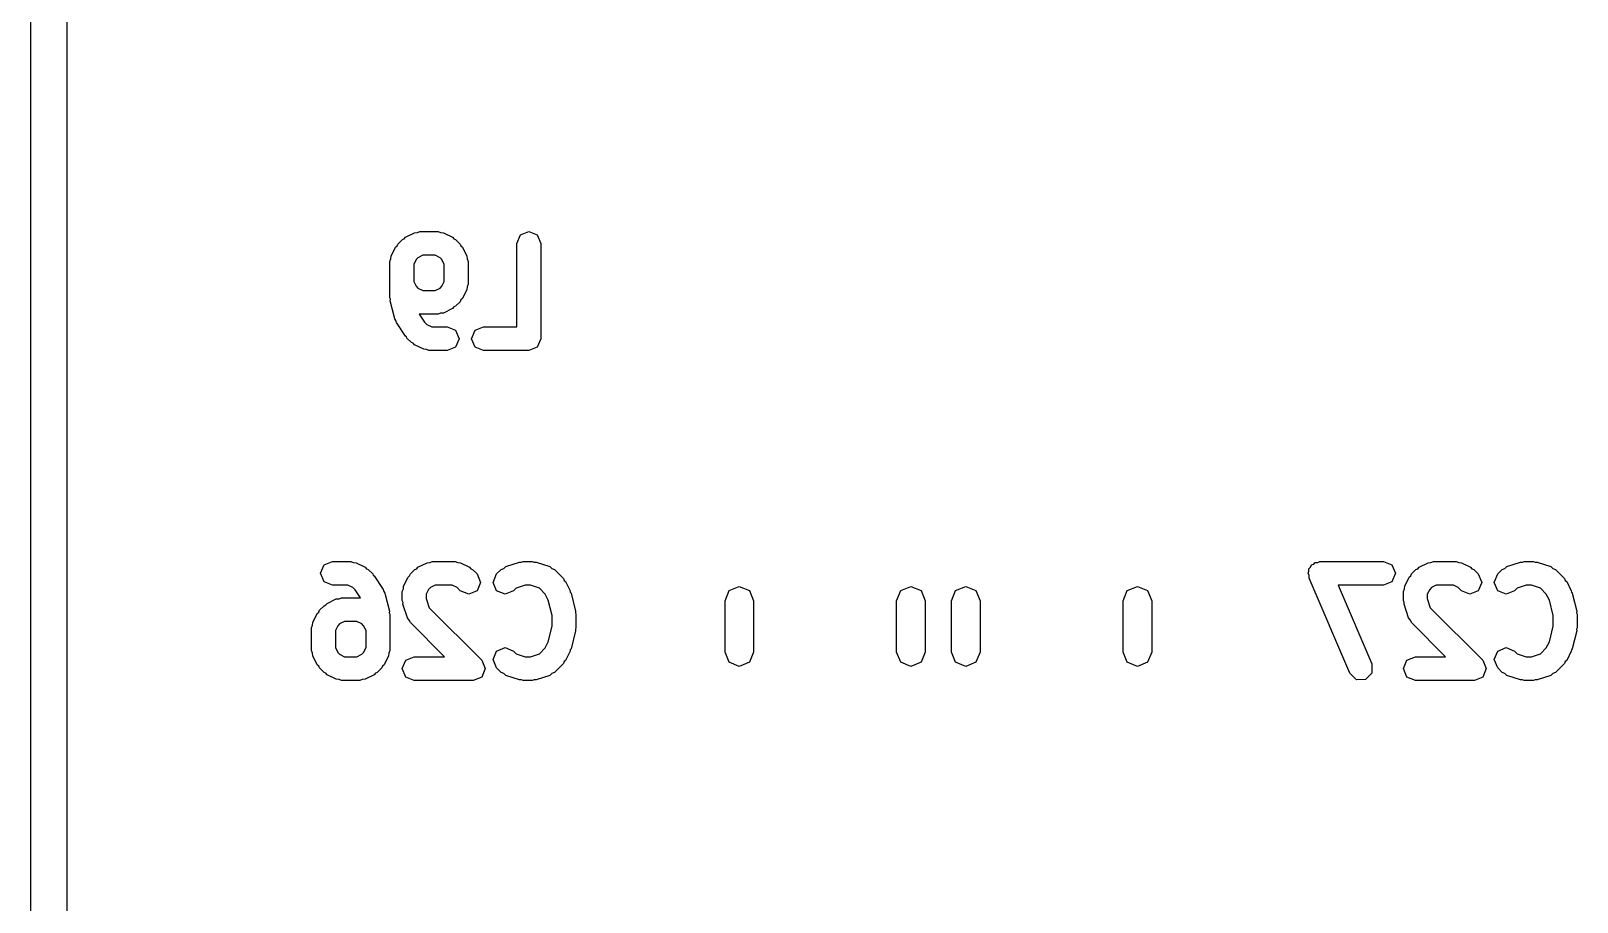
# Model space of a CAD drawing. Extents: x 88 to 118.1, y -74.2 to -40.6.
# Drawn here: x 87.97 to 94.45, y -64.51 to -60.85 of the extents above; entities that cross this region are included whole.
import ezdxf

# ---------------------------------------------------------------- set-up
doc = ezdxf.new("R2010")
doc.units = 0
doc.layers.add('BLACK', color=7, linetype='CONTINUOUS')

msp = doc.modelspace()

# ---------------------------------------------------------------- linework, layer by layer
at = {"layer": 'BLACK', "linetype": 'CONTINUOUS'}
for p, q in [((87.968, -72.1172), (87.968, -46.1172)), ((88.118, -46.164038), (88.118, -72.070361)), ((89.498134, -61.757982), (89.504352, -61.752588)), ((89.504352, -61.752588), (89.507502, -61.744986)), ((89.507502, -61.744986), (89.526549, -61.725939)), ((89.526549, -61.725939), (89.534151, -61.72279)), ((89.534151, -61.72279), (89.539543, -61.716574)), ((89.539543, -61.716574), (89.577638, -61.697526)), ((89.577638, -61.697526), (89.589246, -61.6967)), ((89.589246, -61.6967), (89.599999, -61.692247)), ((89.599999, -61.692247), (89.67619, -61.692247)), ((89.67619, -61.692247), (89.686942, -61.6967)), ((89.686942, -61.6967), (89.698551, -61.697526)), ((89.698551, -61.697526), (89.736646, -61.716574)), ((89.736646, -61.716574), (89.742037, -61.72279)), ((89.742037, -61.72279), (89.74964, -61.72594)), ((89.74964, -61.72594), (89.768688, -61.744987)), ((89.768688, -61.744987), (89.771837, -61.75259)), ((89.771837, -61.75259), (89.778053, -61.757981)), ((90.007142, -61.742247), (90.021787, -61.706892)), ((90.007142, -62.092247), (90.007142, -61.742247)), ((90.021787, -61.706892), (90.057142, -61.692247)), ((90.057142, -61.692247), (90.092497, -61.706892)), ((90.092497, -61.706892), (90.107142, -61.742247)), ((90.107142, -61.742247), (90.107142, -62.142247)), ((89.473809, -61.818438), (89.478262, -61.807686)), ((89.473809, -61.970819), (89.473809, -61.818438)), ((89.478262, -61.807686), (89.479087, -61.796078)), ((89.479087, -61.796078), (89.498134, -61.757982)), ((89.58395, -61.809958), (89.573809, -61.830241)), ((89.59152, -61.802388), (89.58395, -61.809958)), ((89.611802, -61.792247), (89.59152, -61.802388)), ((89.664387, -61.792247), (89.611802, -61.792247)), ((89.684667, -61.802387), (89.664387, -61.792247)), ((89.692239, -61.80996), (89.684667, -61.802387)), ((89.70238, -61.830241), (89.692239, -61.80996)), ((89.778053, -61.757981), (89.797102, -61.796078)), ((89.797102, -61.796078), (89.797926, -61.807687)), ((89.797926, -61.807687), (89.80238, -61.818438)), ((89.80238, -61.818438), (89.80238, -61.913676)), ((89.573809, -61.830241), (89.573809, -61.901872)), ((89.70238, -61.901872), (89.70238, -61.830241)), ((89.573809, -61.901872), (89.583948, -61.922153)), ((89.583948, -61.922153), (89.591519, -61.929724)), ((89.591519, -61.929724), (89.611803, -61.939866)), ((89.611803, -61.939866), (89.664387, -61.939866)), ((89.664387, -61.939866), (89.684666, -61.929726)), ((89.684666, -61.929726), (89.692238, -61.922154)), ((89.692238, -61.922154), (89.70238, -61.901872)), ((89.797101, -61.936037), (89.778053, -61.974132)), ((89.797926, -61.924428), (89.797101, -61.936037)), ((89.80238, -61.913676), (89.797926, -61.924428)), ((89.476235, -61.976675), (89.473809, -61.970819)), ((89.475302, -61.982945), (89.476235, -61.976675)), ((89.494349, -62.059136), (89.475302, -61.982945)), ((89.742038, -62.009322), (89.736645, -62.015541)), ((89.749641, -62.006173), (89.742038, -62.009322)), ((89.768688, -61.987126), (89.749641, -62.006173)), ((89.771836, -61.979523), (89.768688, -61.987126)), ((89.778053, -61.974132), (89.771836, -61.979523)), ((89.499555, -62.066162), (89.494349, -62.059136)), ((89.501253, -62.074744), (89.499555, -62.066162)), ((89.539348, -62.131887), (89.501253, -62.074744)), ((89.599999, -62.039866), (89.597495, -62.038829)), ((89.597495, -62.038829), (89.61981, -62.072301)), ((89.67619, -62.039866), (89.599999, -62.039866)), ((89.61981, -62.072301), (89.629614, -62.082105)), ((89.68694, -62.035412), (89.67619, -62.039866)), ((89.69855, -62.034588), (89.68694, -62.035412)), ((89.736645, -62.015541), (89.69855, -62.034588)), ((89.543626, -62.134752), (89.539348, -62.131887)), ((89.545596, -62.139507), (89.543626, -62.134752)), ((89.564644, -62.158555), (89.545596, -62.139507)), ((89.629614, -62.082105), (89.649898, -62.092247)), ((89.649898, -62.092247), (89.714285, -62.092247)), ((89.714285, -62.092247), (89.74964, -62.106892)), ((89.74964, -62.106892), (89.764285, -62.142247)), ((89.764285, -62.142247), (89.74964, -62.177602)), ((89.816666, -62.142247), (89.831311, -62.106892)), ((89.831311, -62.177602), (89.816666, -62.142247)), ((89.831311, -62.106892), (89.866666, -62.092247)), ((89.866666, -62.092247), (90.007142, -62.092247)), ((90.107142, -62.142247), (90.092497, -62.177602)), ((89.572246, -62.161703), (89.564644, -62.158555)), ((89.577639, -62.167922), (89.572246, -62.161703)), ((89.615734, -62.186968), (89.577639, -62.167922)), ((89.62734, -62.187792), (89.615734, -62.186968)), ((89.638094, -62.192247), (89.62734, -62.187792)), ((89.714285, -62.192247), (89.638094, -62.192247)), ((89.74964, -62.177602), (89.714285, -62.192247)), ((89.866666, -62.192247), (89.831311, -62.177602)), ((90.057142, -62.192247), (89.866666, -62.192247)), ((90.092497, -62.177602), (90.057142, -62.192247)), ((89.183333, -63.127247), (89.197978, -63.091892)), ((89.197978, -63.091892), (89.233333, -63.077247)), ((89.233333, -63.077247), (89.309523, -63.077247)), ((89.309523, -63.077247), (89.320275, -63.0817)), ((89.320275, -63.0817), (89.331884, -63.082526)), ((89.331884, -63.082526), (89.36998, -63.101574)), ((89.36998, -63.101574), (89.375371, -63.10779)), ((89.375371, -63.10779), (89.382974, -63.11094)), ((89.382974, -63.11094), (89.402022, -63.129987)), ((89.559883, -63.129986), (89.57893, -63.110939)), ((89.57893, -63.110939), (89.586532, -63.10779)), ((89.586532, -63.10779), (89.591924, -63.101574)), ((89.591924, -63.101574), (89.630019, -63.082526)), ((89.630019, -63.082526), (89.641627, -63.0817)), ((89.641627, -63.0817), (89.65238, -63.077247)), ((89.65238, -63.077247), (89.747618, -63.077247)), ((89.747618, -63.077247), (89.75837, -63.0817)), ((89.75837, -63.0817), (89.769979, -63.082526)), ((89.769979, -63.082526), (89.808074, -63.101574)), ((89.808074, -63.101574), (89.813465, -63.10779)), ((89.813465, -63.10779), (89.821067, -63.110939)), ((89.821067, -63.110939), (89.840115, -63.129986)), ((89.921788, -63.129986), (89.940835, -63.110939)), ((89.940835, -63.110939), (89.951586, -63.106486)), ((89.951586, -63.106486), (89.960378, -63.098861)), ((89.960378, -63.098861), (90.01752, -63.079813)), ((90.01752, -63.079813), (90.025728, -63.080396)), ((90.025728, -63.080396), (90.033332, -63.077247)), ((90.033332, -63.077247), (90.071428, -63.077247)), ((90.071428, -63.077247), (90.079031, -63.080396)), ((90.079031, -63.080396), (90.08724, -63.079813)), ((90.08724, -63.079813), (90.144383, -63.098861)), ((90.144383, -63.098861), (90.153174, -63.106486)), ((90.153174, -63.106486), (90.163926, -63.11094)), ((90.163926, -63.11094), (90.202021, -63.149034)), ((93.329767, -63.108678), (93.336916, -63.101351)), ((93.329884, -63.118327), (93.329767, -63.108678)), ((93.336916, -63.101351), (93.340835, -63.091892)), ((93.340835, -63.091892), (93.349752, -63.088198)), ((93.349752, -63.088198), (93.356494, -63.08129)), ((93.356494, -63.08129), (93.36673, -63.081165)), ((93.36673, -63.081165), (93.37619, -63.077247)), ((93.37619, -63.077247), (93.642857, -63.077247)), ((93.642857, -63.077247), (93.678212, -63.091892)), ((93.678212, -63.091892), (93.692857, -63.127247)), ((93.759883, -63.129986), (93.77893, -63.110939)), ((93.77893, -63.110939), (93.786532, -63.10779)), ((93.786532, -63.10779), (93.791924, -63.101574)), ((93.791924, -63.101574), (93.830019, -63.082526)), ((93.830019, -63.082526), (93.841627, -63.0817)), ((93.841627, -63.0817), (93.85238, -63.077247)), ((93.85238, -63.077247), (93.947618, -63.077247)), ((93.947618, -63.077247), (93.95837, -63.0817)), ((93.95837, -63.0817), (93.969979, -63.082526)), ((93.969979, -63.082526), (94.008074, -63.101574)), ((94.008074, -63.101574), (94.013465, -63.10779)), ((94.013465, -63.10779), (94.021067, -63.110939)), ((94.021067, -63.110939), (94.040115, -63.129986)), ((94.121788, -63.129986), (94.140835, -63.110939)), ((94.140835, -63.110939), (94.151586, -63.106486)), ((94.151586, -63.106486), (94.160378, -63.098861)), ((94.160378, -63.098861), (94.21752, -63.079813)), ((94.21752, -63.079813), (94.225728, -63.080396)), ((94.225728, -63.080396), (94.233332, -63.077247)), ((94.233332, -63.077247), (94.271428, -63.077247)), ((94.271428, -63.077247), (94.279031, -63.080396)), ((94.279031, -63.080396), (94.28724, -63.079813)), ((94.28724, -63.079813), (94.344383, -63.098861)), ((94.344383, -63.098861), (94.353174, -63.106486)), ((94.353174, -63.106486), (94.363926, -63.11094)), ((94.363926, -63.11094), (94.402021, -63.149034)), ((89.197978, -63.162602), (89.183333, -63.127247)), ((89.233333, -63.177247), (89.197978, -63.162602)), ((89.29772, -63.177247), (89.233333, -63.177247)), ((89.318002, -63.187388), (89.29772, -63.177247)), ((89.402022, -63.129987), (89.403991, -63.134742)), ((89.403991, -63.134742), (89.408269, -63.137607)), ((89.408269, -63.137607), (89.446364, -63.19475)), ((89.531468, -63.181078), (89.550515, -63.142982)), ((89.550515, -63.142982), (89.556733, -63.137588)), ((89.556733, -63.137588), (89.559883, -63.129986)), ((89.664183, -63.177247), (89.643901, -63.187388)), ((89.735815, -63.177247), (89.664183, -63.177247)), ((89.756095, -63.187387), (89.735815, -63.177247)), ((89.840115, -63.129986), (89.85476, -63.165341)), ((89.85476, -63.165341), (89.840117, -63.200696)), ((89.907142, -63.165341), (89.921788, -63.129986)), ((89.921786, -63.200696), (89.907142, -63.165341)), ((90.041446, -63.177247), (90.003197, -63.189997)), ((90.063314, -63.177247), (90.041446, -63.177247)), ((90.101562, -63.189996), (90.063314, -63.177247)), ((90.202021, -63.149034), (90.20517, -63.156637)), ((90.20517, -63.156637), (90.211388, -63.16203)), ((90.211388, -63.16203), (90.230434, -63.200125)), ((93.32619, -63.127247), (93.329884, -63.118327)), ((93.330108, -63.136706), (93.32619, -63.127247)), ((93.330233, -63.146943), (93.330108, -63.136706)), ((93.501662, -63.546943), (93.330233, -63.146943)), ((93.642857, -63.177247), (93.452017, -63.177247)), ((93.452017, -63.177247), (93.593576, -63.507551)), ((93.678212, -63.162602), (93.642857, -63.177247)), ((93.692857, -63.127247), (93.678212, -63.162602)), ((93.731468, -63.181078), (93.750515, -63.142982)), ((93.750515, -63.142982), (93.756733, -63.137588)), ((93.756733, -63.137588), (93.759883, -63.129986)), ((93.864183, -63.177247), (93.843901, -63.187388)), ((93.935815, -63.177247), (93.864183, -63.177247)), ((93.956095, -63.187387), (93.935815, -63.177247)), ((94.040115, -63.129986), (94.05476, -63.165341)), ((94.05476, -63.165341), (94.040117, -63.200696)), ((94.107142, -63.165341), (94.121788, -63.129986)), ((94.121786, -63.200696), (94.107142, -63.165341)), ((94.241446, -63.177247), (94.203197, -63.189997)), ((94.263314, -63.177247), (94.241446, -63.177247)), ((94.301562, -63.189996), (94.263314, -63.177247)), ((94.402021, -63.149034), (94.40517, -63.156637)), ((94.40517, -63.156637), (94.411388, -63.16203)), ((94.411388, -63.16203), (94.430434, -63.200125)), ((89.210972, -63.253955), (89.249067, -63.234907)), ((89.249067, -63.234907), (89.260675, -63.234081)), ((89.260675, -63.234081), (89.271428, -63.229628)), ((89.271428, -63.229628), (89.347619, -63.229628)), ((89.327808, -63.197195), (89.318002, -63.187388)), ((89.350121, -63.230664), (89.327808, -63.197195)), ((89.347619, -63.229628), (89.350121, -63.230664)), ((89.446364, -63.19475), (89.448061, -63.203331)), ((89.448061, -63.203331), (89.453268, -63.210358)), ((89.453268, -63.210358), (89.472316, -63.286549)), ((89.52619, -63.203438), (89.530643, -63.192686)), ((89.52619, -63.241533), (89.52619, -63.203438)), ((89.529339, -63.249135), (89.52619, -63.241533)), ((89.530643, -63.192686), (89.531468, -63.181078)), ((89.636331, -63.194958), (89.62619, -63.215241)), ((89.62619, -63.215241), (89.62619, -63.23342)), ((89.62619, -63.23342), (89.638938, -63.271667)), ((89.643901, -63.187388), (89.636331, -63.194958)), ((89.769406, -63.200698), (89.756095, -63.187387)), ((89.804762, -63.215341), (89.769406, -63.200698)), ((89.840117, -63.200696), (89.804762, -63.215341)), ((89.957141, -63.215342), (89.921786, -63.200696)), ((89.992496, -63.200698), (89.957141, -63.215342)), ((90.003197, -63.189997), (89.992496, -63.200698)), ((90.125572, -63.214007), (90.101562, -63.189996)), ((90.138537, -63.239937), (90.125572, -63.214007)), ((90.154761, -63.304831), (90.138537, -63.239937)), ((90.230434, -63.200125), (90.230836, -63.205791)), ((90.230836, -63.205791), (90.23422, -63.210358)), ((90.23422, -63.210358), (90.253268, -63.286549)), ((90.88, -63.242164), (90.897574, -63.199738)), ((90.88, -63.457836), (90.88, -63.242164)), ((90.897574, -63.199738), (90.94, -63.182164)), ((90.94, -63.182164), (90.982426, -63.199738)), ((90.982426, -63.199738), (91, -63.242164)), ((91, -63.242164), (91, -63.457836)), ((91.6, -63.242164), (91.617574, -63.199738)), ((91.6, -63.457836), (91.6, -63.242164)), ((91.617574, -63.199738), (91.66, -63.182164)), ((91.66, -63.182164), (91.702426, -63.199738)), ((91.702426, -63.199738), (91.72, -63.242164)), ((91.72, -63.242164), (91.72, -63.457836)), ((91.83, -63.242164), (91.847574, -63.199738)), ((91.83, -63.457836), (91.83, -63.242164)), ((91.847574, -63.199738), (91.89, -63.182164)), ((91.89, -63.182164), (91.932426, -63.199738)), ((91.932426, -63.199738), (91.95, -63.242164)), ((91.95, -63.242164), (91.95, -63.457836)), ((92.55, -63.242164), (92.567574, -63.199738)), ((92.55, -63.457836), (92.55, -63.242164)), ((92.567574, -63.199738), (92.61, -63.182164)), ((92.61, -63.182164), (92.652426, -63.199738)), ((92.652426, -63.199738), (92.67, -63.242164)), ((92.67, -63.242164), (92.67, -63.457836)), ((93.72619, -63.203438), (93.730643, -63.192686)), ((93.72619, -63.241533), (93.72619, -63.203438)), ((93.729339, -63.249135), (93.72619, -63.241533)), ((93.730643, -63.192686), (93.731468, -63.181078)), ((93.836331, -63.194958), (93.82619, -63.215241)), ((93.82619, -63.215241), (93.82619, -63.23342)), ((93.82619, -63.23342), (93.838938, -63.271667)), ((93.843901, -63.187388), (93.836331, -63.194958)), ((93.969406, -63.200698), (93.956095, -63.187387)), ((94.004762, -63.215341), (93.969406, -63.200698)), ((94.040117, -63.200696), (94.004762, -63.215341)), ((94.157141, -63.215342), (94.121786, -63.200696)), ((94.192496, -63.200698), (94.157141, -63.215342)), ((94.203197, -63.189997), (94.192496, -63.200698)), ((94.325572, -63.214007), (94.301562, -63.189996)), ((94.338537, -63.239937), (94.325572, -63.214007)), ((94.354761, -63.304831), (94.338537, -63.239937)), ((94.430434, -63.200125), (94.430836, -63.205791)), ((94.430836, -63.205791), (94.43422, -63.210358)), ((94.43422, -63.210358), (94.453268, -63.286549)), ((89.150516, -63.333459), (89.169563, -63.295363)), ((89.169563, -63.295363), (89.175781, -63.289969)), ((89.175781, -63.289969), (89.178931, -63.282367)), ((89.178931, -63.282367), (89.197978, -63.26332)), ((89.197978, -63.26332), (89.20558, -63.260171)), ((89.20558, -63.260171), (89.210972, -63.253955)), ((89.472316, -63.286549), (89.471382, -63.292819)), ((89.471382, -63.292819), (89.473809, -63.298676)), ((89.473809, -63.298676), (89.473809, -63.451057)), ((89.528756, -63.257344), (89.529339, -63.249135)), ((89.547803, -63.314487), (89.528756, -63.257344)), ((89.638938, -63.271667), (89.859164, -63.491892)), ((90.154761, -63.349663), (90.154761, -63.304831)), ((90.253268, -63.286549), (90.252334, -63.292819)), ((90.252334, -63.292819), (90.254761, -63.298676)), ((90.254761, -63.298676), (90.254761, -63.355819)), ((93.728756, -63.257344), (93.729339, -63.249135)), ((93.747803, -63.314487), (93.728756, -63.257344)), ((93.838938, -63.271667), (94.059164, -63.491892)), ((94.354761, -63.349663), (94.354761, -63.304831)), ((94.453268, -63.286549), (94.452334, -63.292819)), ((94.452334, -63.292819), (94.454761, -63.298676)), ((94.454761, -63.298676), (94.454761, -63.355819)), ((89.145238, -63.355819), (89.149691, -63.345067)), ((89.145238, -63.451057), (89.145238, -63.355819)), ((89.149691, -63.345067), (89.150516, -63.333459)), ((89.255379, -63.347339), (89.245238, -63.367622)), ((89.245238, -63.367622), (89.245238, -63.439253)), ((89.262949, -63.339769), (89.255379, -63.347339)), ((89.283231, -63.329628), (89.262949, -63.339769)), ((89.335816, -63.329628), (89.283231, -63.329628)), ((89.356096, -63.339768), (89.335816, -63.329628)), ((89.363668, -63.347341), (89.356096, -63.339768)), ((89.373809, -63.367622), (89.363668, -63.347341)), ((89.373809, -63.439253), (89.373809, -63.367622)), ((89.555428, -63.323279), (89.547803, -63.314487)), ((89.559882, -63.334031), (89.555428, -63.323279)), ((89.703099, -63.477247), (89.559882, -63.334031)), ((90.138537, -63.414556), (90.154761, -63.349663)), ((90.253268, -63.367946), (90.23422, -63.444136)), ((90.254761, -63.355819), (90.252334, -63.361675)), ((90.252334, -63.361675), (90.253268, -63.367946)), ((93.755428, -63.323279), (93.747803, -63.314487)), ((93.759882, -63.334031), (93.755428, -63.323279)), ((93.903099, -63.477247), (93.759882, -63.334031)), ((94.338537, -63.414556), (94.354761, -63.349663)), ((94.453268, -63.367946), (94.43422, -63.444136)), ((94.454761, -63.355819), (94.452334, -63.361675)), ((94.452334, -63.361675), (94.453268, -63.367946)), ((89.245238, -63.439253), (89.255377, -63.459534)), ((89.363667, -63.459535), (89.373809, -63.439253)), ((89.921787, -63.453797), (89.957142, -63.439152)), ((89.957142, -63.439152), (89.992497, -63.453797)), ((90.10156, -63.464498), (90.125572, -63.440486)), ((90.125572, -63.440486), (90.138537, -63.414556)), ((94.121787, -63.453797), (94.157142, -63.439152)), ((94.157142, -63.439152), (94.192497, -63.453797)), ((94.30156, -63.464498), (94.325572, -63.440486)), ((94.325572, -63.440486), (94.338537, -63.414556)), ((89.149691, -63.461807), (89.145238, -63.451057)), ((89.150516, -63.473417), (89.149691, -63.461807)), ((89.169563, -63.511512), (89.150516, -63.473417)), ((89.255377, -63.459534), (89.262948, -63.467105)), ((89.262948, -63.467105), (89.283232, -63.477247)), ((89.283232, -63.477247), (89.335816, -63.477247)), ((89.335816, -63.477247), (89.356095, -63.467107)), ((89.356095, -63.467107), (89.363667, -63.459535)), ((89.46853, -63.473418), (89.449482, -63.511513)), ((89.469355, -63.461809), (89.46853, -63.473418)), ((89.473809, -63.451057), (89.469355, -63.461809)), ((89.52619, -63.527247), (89.540835, -63.491892)), ((89.540835, -63.491892), (89.57619, -63.477247)), ((89.57619, -63.477247), (89.703099, -63.477247)), ((89.859164, -63.491892), (89.873809, -63.527247)), ((89.907142, -63.489152), (89.921787, -63.453797)), ((89.921787, -63.524507), (89.907142, -63.489152)), ((89.992497, -63.453797), (90.003198, -63.464498)), ((90.003198, -63.464498), (90.041445, -63.477247)), ((90.041445, -63.477247), (90.063315, -63.477247)), ((90.063315, -63.477247), (90.10156, -63.464498)), ((90.20517, -63.497856), (90.202022, -63.505459)), ((90.211388, -63.492464), (90.20517, -63.497856)), ((90.230434, -63.454369), (90.211388, -63.492464)), ((90.230836, -63.448702), (90.230434, -63.454369)), ((90.23422, -63.444136), (90.230836, -63.448702)), ((90.897574, -63.500262), (90.88, -63.457836)), ((90.94, -63.517836), (90.897574, -63.500262)), ((90.982426, -63.500262), (90.94, -63.517836)), ((91, -63.457836), (90.982426, -63.500262)), ((91.617574, -63.500262), (91.6, -63.457836)), ((91.66, -63.517836), (91.617574, -63.500262)), ((91.702426, -63.500262), (91.66, -63.517836)), ((91.72, -63.457836), (91.702426, -63.500262)), ((91.847574, -63.500262), (91.83, -63.457836)), ((91.89, -63.517836), (91.847574, -63.500262)), ((91.932426, -63.500262), (91.89, -63.517836)), ((91.95, -63.457836), (91.932426, -63.500262)), ((92.567574, -63.500262), (92.55, -63.457836)), ((92.61, -63.517836), (92.567574, -63.500262)), ((92.652426, -63.500262), (92.61, -63.517836)), ((92.67, -63.457836), (92.652426, -63.500262)), ((93.72619, -63.527247), (93.740835, -63.491892)), ((93.740835, -63.491892), (93.77619, -63.477247)), ((93.77619, -63.477247), (93.903099, -63.477247)), ((94.059164, -63.491892), (94.073809, -63.527247)), ((94.107142, -63.489152), (94.121787, -63.453797)), ((94.121787, -63.524507), (94.107142, -63.489152)), ((94.192497, -63.453797), (94.203198, -63.464498)), ((94.203198, -63.464498), (94.241445, -63.477247)), ((94.241445, -63.477247), (94.263315, -63.477247)), ((94.263315, -63.477247), (94.30156, -63.464498)), ((94.40517, -63.497856), (94.402022, -63.505459)), ((94.411388, -63.492464), (94.40517, -63.497856)), ((94.430434, -63.454369), (94.411388, -63.492464)), ((94.430836, -63.448702), (94.430434, -63.454369)), ((94.43422, -63.444136), (94.430836, -63.448702)), ((89.17578, -63.516904), (89.169563, -63.511512)), ((89.17893, -63.524507), (89.17578, -63.516904)), ((89.197978, -63.543555), (89.17893, -63.524507)), ((89.20558, -63.546703), (89.197978, -63.543555)), ((89.210973, -63.552922), (89.20558, -63.546703)), ((89.249068, -63.571968), (89.210973, -63.552922)), ((89.408074, -63.552922), (89.369979, -63.571969)), ((89.413467, -63.546703), (89.408074, -63.552922)), ((89.42107, -63.543554), (89.413467, -63.546703)), ((89.440117, -63.524507), (89.42107, -63.543554)), ((89.443265, -63.516904), (89.440117, -63.524507)), ((89.449482, -63.511513), (89.443265, -63.516904)), ((89.540835, -63.562602), (89.52619, -63.527247)), ((89.57619, -63.577247), (89.540835, -63.562602)), ((89.859164, -63.562602), (89.823809, -63.577247)), ((89.873809, -63.527247), (89.859164, -63.562602)), ((89.940835, -63.543555), (89.921787, -63.524507)), ((89.951586, -63.548008), (89.940835, -63.543555)), ((89.960379, -63.555634), (89.951586, -63.548008)), ((90.017521, -63.574681), (89.960379, -63.555634)), ((90.144382, -63.555634), (90.087239, -63.574681)), ((90.153173, -63.548009), (90.144382, -63.555634)), ((90.163927, -63.543555), (90.153173, -63.548009)), ((90.202022, -63.505459), (90.163927, -63.543555)), ((93.52905, -63.57367), (93.501662, -63.546943)), ((93.594042, -63.545816), (93.567315, -63.573204)), ((93.593576, -63.507551), (93.594042, -63.545816)), ((93.740835, -63.562602), (93.72619, -63.527247)), ((93.77619, -63.577247), (93.740835, -63.562602)), ((94.059164, -63.562602), (94.023809, -63.577247)), ((94.073809, -63.527247), (94.059164, -63.562602)), ((94.140835, -63.543555), (94.121787, -63.524507)), ((94.151586, -63.548008), (94.140835, -63.543555)), ((94.160379, -63.555634), (94.151586, -63.548008)), ((94.217521, -63.574681), (94.160379, -63.555634)), ((94.344382, -63.555634), (94.287239, -63.574681)), ((94.353173, -63.548009), (94.344382, -63.555634)), ((94.363927, -63.543555), (94.353173, -63.548009)), ((94.402022, -63.505459), (94.363927, -63.543555)), ((89.260674, -63.572792), (89.249068, -63.571968)), ((89.271428, -63.577247), (89.260674, -63.572792)), ((89.347619, -63.577247), (89.271428, -63.577247)), ((89.358369, -63.572793), (89.347619, -63.577247)), ((89.369979, -63.571969), (89.358369, -63.572793)), ((89.823809, -63.577247), (89.57619, -63.577247)), ((90.025729, -63.574097), (90.017521, -63.574681)), ((90.033332, -63.577247), (90.025729, -63.574097)), ((90.071428, -63.577247), (90.033332, -63.577247)), ((90.07903, -63.574097), (90.071428, -63.577247)), ((90.087239, -63.574681), (90.07903, -63.574097)), ((93.567315, -63.573204), (93.52905, -63.57367)), ((94.023809, -63.577247), (93.77619, -63.577247)), ((94.225729, -63.574097), (94.217521, -63.574681)), ((94.233332, -63.577247), (94.225729, -63.574097)), ((94.271428, -63.577247), (94.233332, -63.577247)), ((94.27903, -63.574097), (94.271428, -63.577247)), ((94.287239, -63.574681), (94.27903, -63.574097))]:
    msp.add_line(p, q, dxfattribs=at)

doc.saveas('drawing.dxf')
